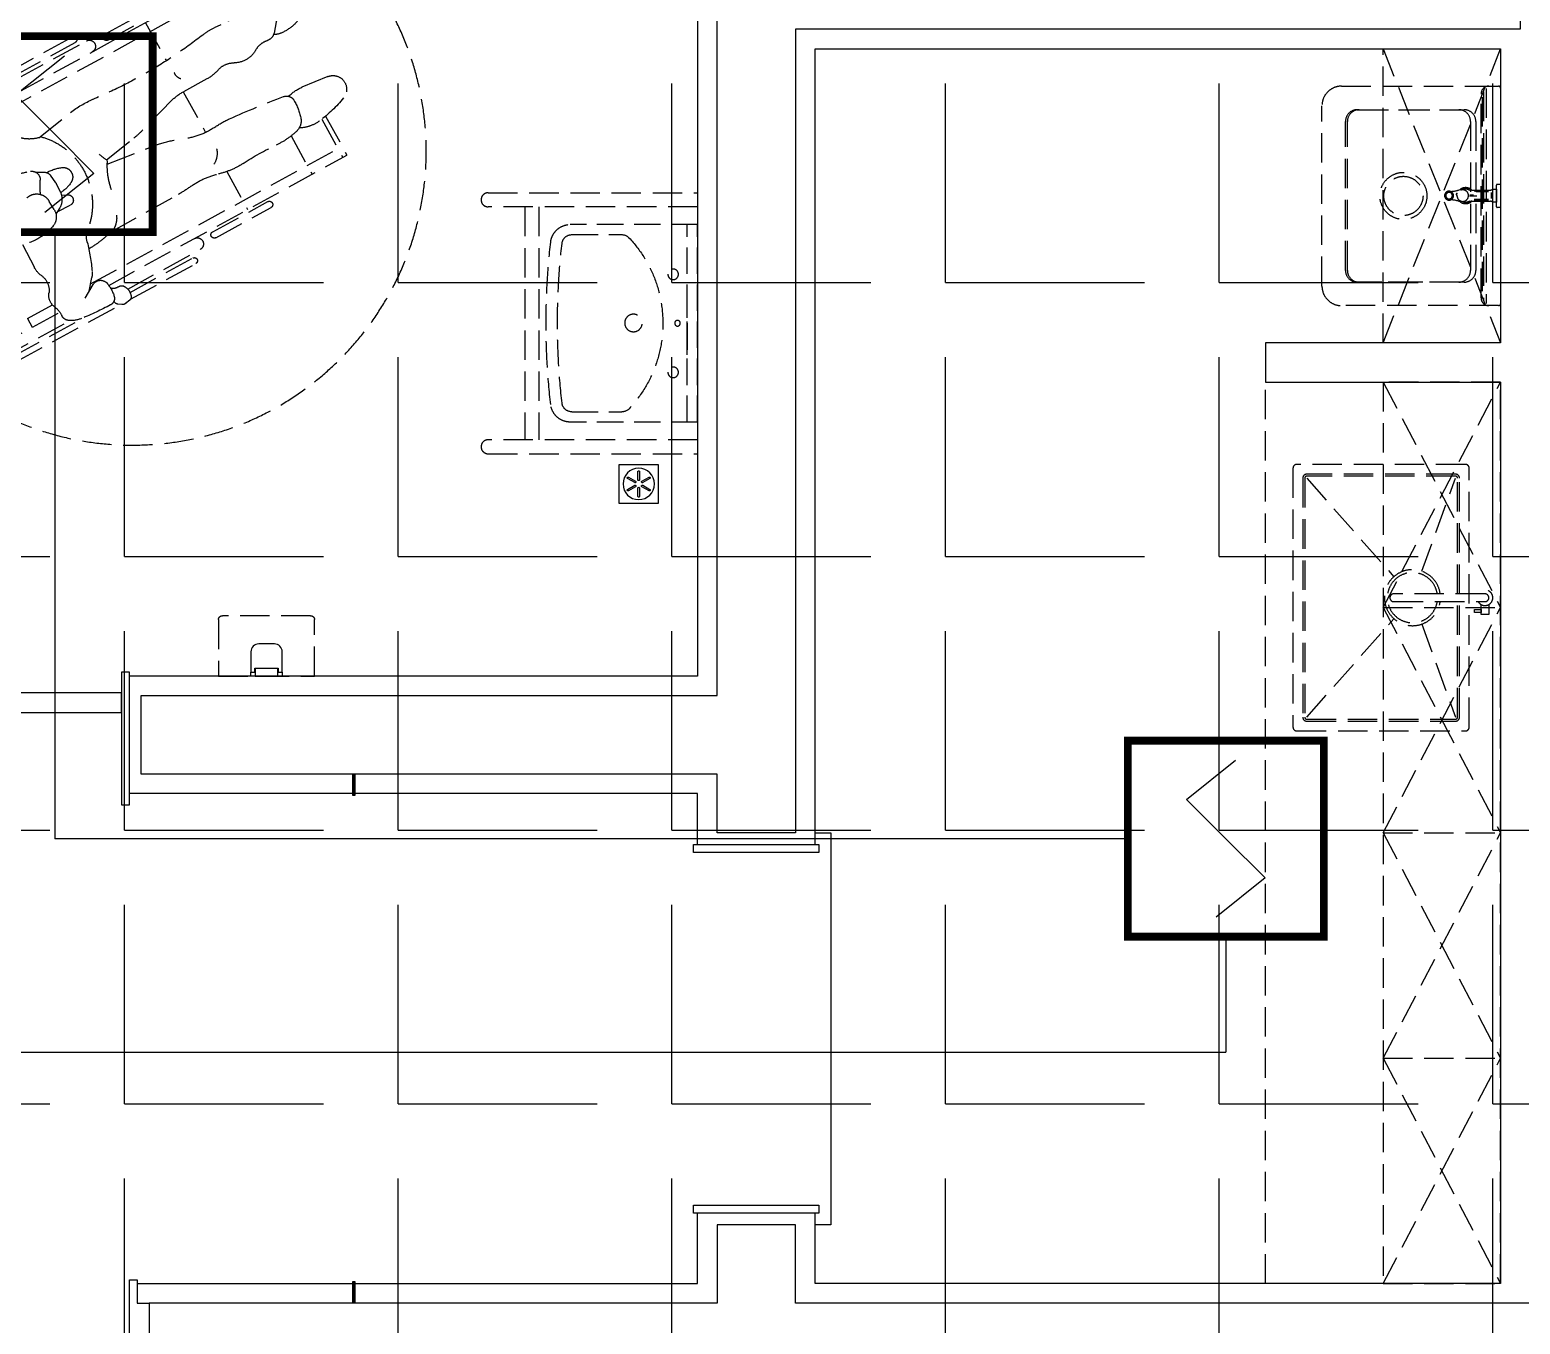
# Model space of a CAD drawing. Extents: x -284868 to 304789, y -137694 to 137894.
# Drawn here: x 204434 to 208238, y 654 to 3956 of the extents above; entities that cross this region are included whole.
import ezdxf
from ezdxf.enums import TextEntityAlignment as Align

# ---------------------------------------------------------------- set-up
doc = ezdxf.new("R2010")
doc.units = 0
doc.linetypes.add('DASH', pattern=[0.35, 0.25, -0.1])
doc.layers.get('0').update_dxf_attribs({"linetype": 'CONTINUOUS'})
for name, color, linetype in [('0-墙', 4, 'CONTINUOUS'), ('0-非设计区域', 251, 'CONTINUOUS'), ('E-FIRE-CIRC', 120, 'CONTINUOUS'), ('E-FIRE-EQPM', 3, 'CONTINUOUS'), ('F-地漏', 8, 'CONTINUOUS'), ('P-完成面', 42, 'CONTINUOUS'), ('P-平面家具', 3, 'CONTINUOUS'), ('P-平面洁具', 3, 'CONTINUOUS'), ('P-门扇', 6, 'CONTINUOUS'), ('TEXT_照明_回路标注', 41, 'CONTINUOUS')]:
    doc.layers.add(name, color=color, linetype=linetype)
doc.styles.get("Standard").update_dxf_attribs({"font": 'GBENOR', "bigfont": 'GBCBIG'})

# ---------------------------------------------------------------- blocks, each defined once
blk = doc.blocks.new('grwgergregegww')
at = {"layer": 'P-平面家具', "color": 251, "linetype": 'DASH', "ltscale": 300}
for p, q in [((211406.2, 140269), (211144.3, 140165.5)), ((211412, 140254.3), (211252.6, 140191.3)), ((211440.7, 140254.7), (211268.3, 140186.6)), ((211452.3, 140225.3), (211288.5, 140160.5)), ((211172.5, 140169.3), (211251.3, 140191)), ((211364.9, 140163.5), (211355.6, 140187.1)), ((211106.8, 140156.2), (211128.4, 140164.6)), ((211364.9, 140163.5), (211304.2, 140139.5)), ((211091.3, 140116.7), (210905.1, 140043.1)), ((211095, 140146), (210920.6, 140077.1)), ((211090, 140127), (210926.4, 140062.4)), ((211118.1, 140093.2), (210503.9, 139850.5)), ((211173.9, 140088), (210513.2, 139827)), ((211146.8, 140104.6), (211128.9, 140097.5)), ((210861.7, 140018.2), (210712.7, 139959.3)), ((210868.1, 140002.2), (210719, 139943.3)), ((211172.3, 139978.3), (211071.1, 139957)), ((210772.5, 139956.7), (210813.2, 139853.8)), ((211245.3, 139928.1), (211231.1, 139911)), ((210634.5, 139795.5), (210598.1, 139887.7)), ((211233, 139871.4), (211227.3, 139894.4)), ((210543.7, 139749.7), (210503.9, 139850.5)), ((210554.8, 139754.3), (210515, 139854.9)), ((211233.6, 139869.8), (211243.4, 139848.1)), ((211288.3, 139830.8), (211280.4, 139854.3)), ((210560, 139758.1), (210670.6, 139813.6)), ((211105.5, 139809.8), (211018.6, 139791.3)), ((211248, 139840.2), (211237.4, 139828.7)), ((211286.2, 139821), (211253.2, 139806.5)), ((211294.3, 139819.8), (211278.1, 139822.1)), ((211408.6, 139836.2), (211434.3, 139775.1)), ((210782.7, 139744.5), (210846.1, 139769.9)), ((210846.3, 139770), (210889.9, 139659.7)), ((210882.7, 139778.5), (210990.6, 139787.2)), ((211112.5, 139800.9), (211006.1, 139742.8)), ((210546.1, 139725.6), (210549.5, 139744.2)), ((210557.4, 139701.9), (210583.2, 139687.8)), ((211545.8, 139705.6), (211478, 139678.8)), ((211651.9, 139720.3), (211480.2, 139652.5)), ((211545.8, 139705.6), (211555.1, 139682.1)), ((211240.6, 139684.1), (211056.6, 139612.6)), ((211648, 139656.9), (211365.5, 139545.2)), ((211642.2, 139671.6), (211449.3, 139595.3)), ((211663.5, 139690.9), (211479.3, 139618.1)), ((211374.6, 139638), (210694.2, 139369.1)), ((211391.2, 139628.6), (211359.9, 139646.3)), ((211411.1, 139625.2), (211371.3, 139631.9)), ((211385.7, 139631.7), (211386.7, 139629.3)), ((211347.8, 139600.1), (210703.5, 139345.5)), ((210580.7, 139511.4), (210644.2, 139544.9)), ((210931.5, 139554.4), (210972.1, 139451.7)), ((211323.9, 139556.7), (211127.9, 139479.2)), ((211326.7, 139546.9), (211156.7, 139479.7)), ((211364.3, 139543.3), (211369.8, 139552.1)), ((211339.2, 139534.8), (211162.5, 139465)), ((211342.1, 139534.9), (211355.8, 139537.5)), ((210756.7, 139486.3), (210797.6, 139382.7)), ((211072.9, 139483.8), (210923.9, 139424.9)), ((211079.2, 139467.8), (210930.2, 139408.9)), ((210661.7, 139451.1), (210703.5, 139345.5)), ((210673.6, 139453.5), (210714.5, 139349.9))]:
    blk.add_line(p, q, dxfattribs=at)
blk.add_circle((211046, 139772.8), 750, dxfattribs=at)
for centre, radius, start, end in [((211409.1, 140261.6), 7.91, 291.562, 111.562), ((211446.5, 140240), 15.8, 291.562, 111.562), ((211256, 140173.9), 17.7, 33.009, 105.3882), ((211115.2, 140134.6), 23.2, 111.1885, 150.5638), ((211137.8, 140140.4), 25.9, 47.4657, 111.1885), ((211183.1, 140130.5), 40.2, 105.3882, 223.4185), ((211424.4, 140283.3), 183.2, 213.009, 224.4134), ((211254.8, 140117.1), 54.3, 4.9925, 44.4134), ((211129, 140126.8), 39, 150.5638, 224.8548), ((211390.9, 140129), 82.4, 184.9925, 228.0453), ((210923.5, 140069.7), 7.91, 111.562, 291.562), ((211116.1, 140114), 20.9, 224.8548, 307.1529), ((211150.9, 140068), 36.8, 87.8791, 127.1529), ((211206.7, 140152.8), 72.7, 223.4185, 257.0134), ((211184.2, 140055.2), 27.5, 1.6175, 77.0134), ((210910.9, 140028.4), 15.8, 111.562, 291.562), ((211120.4, 140053.4), 91.3, 304.6168, 1.6175), ((211302.3, 140030.5), 50.1, 344.0397, 48.0453), ((210864.9, 140010.2), 8.61, 291.562, 111.562), ((211464.1, 139984.2), 118.1, 164.0397, 181.8363), ((210715.9, 139951.3), 8.61, 111.562, 291.562), ((211329.3, 139901.6), 178.3, 154.8762, 250.9007), ((211372.1, 139806.6), 179.4, 105.1521, 131.9756), ((211337.2, 139935.6), 45.7, 70.233, 105.1521), ((211364.4, 140011.5), 35, 250.233, 290.6084), ((211383.3, 139961.4), 18.6, 31.3452, 110.6084), ((211183.5, 139839.7), 252.6, 11.5177, 31.3452), ((210440, 141032), 1235.9, 282.0725, 297.4), ((211121.5, 139717.2), 245.1, 101.877, 117.4), ((211266.8, 139923.6), 22, 131.9756, 232.3919), ((211210, 139866.4), 24.5, 133.094, 264.267), ((211267.9, 139804.5), 109.3, 111.3239, 133.094), ((211245.5, 139898.9), 18.8, 140.1907, 194.0388), ((211030.7, 139617.1), 364.9, 46.6772, 52.3919), ((211314.1, 139867.6), 36.3, 96.1243, 201.562), ((211380.8, 139879.9), 51.2, 313.4284, 11.5177), ((211216.6, 139932.4), 90.8, 264.267, 287.8544), ((211242.1, 139873.7), 9.4, 194.0388, 204.4562), ((211284.5, 139866.8), 45.1, 204.4562, 261.8369), ((210722.8, 139709.8), 116.2, 102.0725, 116.669), ((210801.6, 139805.8), 25.5, 336.2486, 32.1849), ((210928.2, 139825.8), 178, 353.7457, 2.1916), ((210999, 139658.7), 181.9, 30.3424, 54.2879), ((211247.6, 139819.2), 13.9, 137.3309, 293.7348), ((211322.6, 139842.4), 36.2, 198.5275, 269.188), ((211324, 139939.8), 133.7, 269.188, 313.4284), ((210892.8, 139653.1), 125.8, 94.6174, 111.8159), ((210972.8, 140007.4), 220.9, 274.6174, 281.9864), ((211382.2, 139753.2), 56.6, 355.099, 22.8428), ((210558.2, 139665.7), 85.3, 94.1585, 154.396), ((210568.7, 139740.6), 19.5, 116.669, 169.4658), ((210748.4, 139683.4), 53.9, 91.4347, 140.4513), ((210744.5, 139839.8), 102.6, 271.4347, 291.8159), ((211155.4, 139469.6), 311.3, 115.894, 134.174), ((211252.5, 139679.8), 56.5, 35.9179, 70.9007), ((211484.6, 139744.4), 46.2, 175.099, 238.4305), ((210506.7, 139690.3), 28.2, 154.396, 262.3888), ((210568.1, 139721.5), 22.4, 169.4658, 241.4927), ((210636.6, 139642.2), 54.5, 79.4773, 121.6844), ((210658.1, 139758), 63.3, 259.4773, 320.4513), ((210817.9, 139816.9), 172.9, 285.506, 314.174), ((211238.2, 139737), 55.3, 222.7345, 266.4571), ((211226.7, 139912.9), 229.2, 273.4875, 290.9921), ((211659.1, 139974.4), 445.7, 215.9179, 225.7448), ((211440.4, 139672.6), 38.1, 356.3471, 58.4305), ((211657.7, 139705.6), 15.8, 291.562, 111.562), ((210518.7, 139779.8), 118.5, 262.3888, 296.6685), ((210553.5, 139710.5), 40.9, 296.6685, 323.8401), ((210595, 139709.6), 24.7, 241.4927, 301.6844), ((211388.3, 139696.4), 57.6, 225.7448, 240.4612), ((211533.7, 139666.6), 55.3, 176.3471, 205.3351), ((211645.1, 139664.2), 7.91, 291.562, 111.562), ((211822.8, 137585), 2280.4, 115.979, 119.7229), ((210927.2, 139423), 235.9, 105.506, 115.979), ((211367.7, 139610.7), 21.5, 80.5329, 187.2091), ((211424.7, 139660.5), 69.1, 298.0163, 326.1496), ((211464.5, 139633.8), 21.3, 326.1496, 25.3351), ((210944.9, 139642.7), 51.6, 217.2261, 262.869), ((211070, 139409.4), 198, 104.1126, 127.3921), ((210950, 139886.7), 294.2, 284.1126, 291.2499), ((211337.7, 139565.9), 13.4, 103.7354, 163.782), ((211328.8, 139602.6), 24.4, 283.7354, 332.0726), ((211427.1, 139618.2), 81.4, 187.2091, 215.2729), ((211073.5, 140320.6), 816.8, 292.2666, 298.0163), ((210686, 139465.6), 89.6, 92.0127, 117.7993), ((210703.2, 139546.1), 22.2, 119.7229, 200.2739), ((210831.9, 139720.8), 194, 287.0644, 307.3921), ((211355.6, 139560.7), 31.9, 163.782, 227.1555), ((211353.4, 139550.2), 12.9, 280.8629, 327.757), ((211375.9, 139582), 18.7, 215.2729, 292.2666), ((211360.4, 139558), 11.1, 327.757, 35.1434), ((210597, 139480.5), 34.9, 117.7993, 269.5928), ((210826.4, 139591.7), 153.5, 200.2739, 218.0797), ((211085.6, 138894.3), 670.6, 107.0644, 115.2595), ((211122.1, 139493.9), 15.8, 111.562, 291.562), ((211340.3, 139544.2), 9.45, 227.1555, 280.8629), ((210659.9, 139542.9), 90.3, 283.3009, 318.909), ((210734.1, 139519.4), 36.3, 218.0797, 276.7265), ((210715.3, 139679.2), 197.3, 276.7265, 295.2595), ((211076.1, 139475.8), 8.61, 291.562, 111.562), ((211159.6, 139472.3), 7.91, 111.562, 291.562), ((210599.3, 139799.4), 353.9, 269.5928, 283.3009), ((210927.1, 139416.9), 8.61, 111.562, 291.562)]:
    blk.add_arc(centre, radius, start, end, dxfattribs=at)
blk = doc.blocks.new('_LV1')
at = {"layer": 'P-平面家具', "linetype": 'DASH', "ltscale": 300}
for p, q in [((-280, 0), (280, 0)), ((-280, 0), (-280, -360.7)), ((280, 0), (280, -360.7)), ((-280, -29), (280, -29)), ((0.2, -29), (-89.8, -29)), ((-89.8, -29), (90.2, -29)), ((-250.9, -356.5), (-250.9, -214.3)), ((251.3, -356.4), (251.3, -214.6))]:
    blk.add_line(p, q, dxfattribs=at)
for centre, radius in [((-138.9, -69.1), 15), ((0, -56.7), 8), ((138.9, -69.1), 15), ((0.9, -181.6), 24.9)]:
    blk.add_circle(centre, radius, dxfattribs=at)
for centre, radius, start, end in [((0, -452.1), 353.9, 46.7581, 133.1543), ((-222.9, -214.3), 28, 133.1543, 180), ((223.3, -214.6), 28, 0, 46.7581), ((-224, -360.7), 56, 180, 263.481), ((-222.9, -356.5), 28, 180, 263.4984), ((223.3, -356.4), 28, 276.5122, 0), ((224, -360.7), 56, 276.519, 0), ((0, 1599.6), 2029, 263.481, 276.519), ((0, 1599.6), 1996.7, 263.4984, 276.5122)]:
    blk.add_arc(centre, radius, start, end, dxfattribs=at)
blk = doc.blocks.new('A$C3B184003')
blk.add_lwpolyline([(0, -100), (100, -100), (100, 0), (0, 0)], close=True)
at = {"color": 8}
for points in [[(42.7, -45.8), (42.7, -45.8, 0.414214), (41.9, -43), (23.7, -32.5, 0.414214), (21, -33.3), (21, -33.3, 0.414214), (21.7, -36), (39.9, -46.5, 0.414214)], [(50, -41.5), (50, -41.5, 0.414214), (52, -39.5), (52, -18.5, 0.414214), (50, -16.5), (50, -16.5, 0.414214), (48, -18.5), (48, -39.5, 0.414214)], [(57.3, -45.8), (57.3, -45.8, 0.414214), (60.1, -46.5), (78.3, -36, 0.414214), (79, -33.3), (79, -33.3, 0.414214), (76.3, -32.5), (58.1, -43, 0.414214)], [(42.7, -54.2), (42.7, -54.2, 0.414214), (39.9, -53.5), (21.7, -64, 0.414214), (21, -66.7), (21, -66.7, 0.414214), (23.7, -67.5), (41.9, -57, 0.414214)], [(50, -58.5), (50, -58.5, 0.414214), (48, -60.5), (48, -81.5, 0.414214), (50, -83.5), (50, -83.5, 0.414214), (52, -81.5), (52, -60.5, 0.414214)], [(57.3, -54.2), (57.3, -54.2, 0.414214), (58.1, -57), (76.3, -67.5, 0.414214), (79, -66.7), (79, -66.7, 0.414214), (78.3, -64), (60.1, -53.5, 0.414214)]]:
    blk.add_lwpolyline(points, format="xyb", close=True, dxfattribs=at)
blk.add_circle((50, -50), 40, dxfattribs=at)
blk = doc.blocks.new('A$C5BF30230')
at = {"color": 251, "linetype": 'DASH', "ltscale": 300}
blk.add_lwpolyline([(144, -122.5), (0, -122.5), (0, 122.5), (144, 122.5, -0.414214), (154, 112.5), (154, -112.5, -0.414214)], format="xyb", close=True, dxfattribs=at)
blk = doc.blocks.new('香薰机')
blk.add_lwpolyline([(10, 40), (0, 40), (0, -40), (10, -40)])
blk.add_lwpolyline([(10, 30), (10, 40), (62, 40, -0.414214), (82, 20), (82, -20, -0.414214), (62, -40), (10, -40), (10, -30), (20, -30), (20, 30), (10, 30)], format="xyb")
blk.add_lwpolyline([(19, 29), (19, -29), (0, -29), (0, 29)], close=True)
blk = doc.blocks.new('A$C24F8606E')
at = {"layer": 'P-平面家具', "linetype": 'DASH', "ltscale": 300}
for p, q in [((-274.1, -36.7), (274.1, -36.7)), ((-12, -30.8), (-12, -67.2)), ((-10.1, -30.8), (-10.1, -62.5)), ((-8.9, -23.7), (6.6, -23.7)), ((9.1, -30.8), (9.1, -67.2)), ((12.3, -30.8), (12.3, -67.2)), ((-265.3, -44.1), (265.3, -44.1)), ((-252.1, -46.9), (252.1, -46.9)), ((-2.2, -69), (-2.2, -78.8)), ((0.3, -60.9), (0.3, -79.6))]:
    blk.add_line(p, q, dxfattribs=at)
for points in [[(-275, 0), (275, 0, -0.414214), (280, -5), (280, -30, -0.414214), (260, -50), (-260, -50, -0.414214), (-280, -30), (-280, -5, -0.414214)], [(-29.7, 0), (29.7, 0), (29.7, -8.4, -0.414214), (27.7, -10.4), (-27.7, -10.4, -0.414214), (-29.7, -8.4)], [(-190, -63.2), (190, -63.2, -0.414214), (220, -93.2), (220, -361.1, -0.414214), (190, -391.1), (-190, -391.1, -0.414214), (-220, -361.1), (-220, -93.2, -0.414214)], [(-190, -76.8), (190, -76.8, -0.414214), (220, -106.8), (220, -366, -0.414214), (190, -396), (-190, -396, -0.414214), (-220, -366), (-220, -106.8, -0.414214)]]:
    blk.add_lwpolyline(points, format="xyb", close=True, dxfattribs=at)
blk.add_lwpolyline([(280, -5), (280, -406, -0.414214), (230, -456), (-230, -456, -0.414214), (-280, -406), (-280, -5)], format="xyb", dxfattribs=at)
blk.add_lwpolyline([(-17.5, -10.4), (16.2, -10.4), (16.2, -20.1), (-17.5, -20.1)], close=True, dxfattribs=at)
for points in [[(-15, -73.1), (-15, -25.9)], [(13.7, -73.1), (13.7, -25.9)]]:
    blk.add_lwpolyline(points, dxfattribs=at)
at = {"layer": 'P-平面家具', "color": 251, "linetype": 'DASH', "ltscale": 300}
for radius in [60, 50]:
    blk.add_circle((0, -248.1), radius, dxfattribs=at)
at = {"layer": 'P-平面家具', "linetype": 'DASH', "ltscale": 300}
for centre, radius, start, end in [((-21.6, -25.3), 6.54, 354.6344, 52.1414), ((20.2, -25.3), 6.54, 127.8586, 185.3656), ((3.7, -89.3), 24.8, 139.0602, 217.835), ((3.7, -89.3), 20.8, 139.0602, 195.7293), ((-5.1, -89.3), 22.8, 345.8503, 40.9398), ((-5.1, -89.3), 24.8, 322.165, 40.9398), ((3.7, -89.3), 22.8, 156.5378, 213.9151), ((-74.4, -127.3), 62.8, 358.9338, 21.2496), ((-0.7, -96.7), 14.7, 266.1721, 246.8508), ((-7, -110.8), 0.801, 351.4957, 51.4799), ((-4.2, -111.4), 2.02, 167.4663, 347.4663), ((-1.6, -112), 0.657, 96.5984, 164.031), ((73, -127.3), 62.8, 158.7504, 180.9238), ((-5.1, -89.3), 20.8, 344.4557, 30.2209), ((-0.7, -131.6), 11.4, 164.0286, 16.7882), ((-0.7, -131.6), 11.4, 16.7882, 164.0286), ((-0.7, -131.6), 8.41, 164.0286, 16.7882), ((-0.7, -131.6), 8.41, 16.7882, 164.0286)]:
    blk.add_arc(centre, radius, start, end, dxfattribs=at)
blk = doc.blocks.new('A$C04413BCA1')
at = {"layer": 'P-平面家具', "linetype": 'DASH', "ltscale": 300}
for p, q in [((17.4, -30.2), (42.9, -30.2)), ((42.9, -30.2), (42.9, -49.8)), ((42.9, -49.8), (17.4, -49.8)), ((29.8, -67), (29.8, -49.8)), ((29.8, -49.8), (37.4, -49.8)), ((37.4, -67), (29.8, -67)), ((37.4, -49.8), (37.4, -67))]:
    blk.add_line(p, q, dxfattribs=at)
at = {"layer": 'P-平面家具', "color": 251, "linetype": 'DASH', "ltscale": 300}
for p, q in [((-67.4, -200.7), (-305.2, -115)), ((67.1, -200.7), (304.8, -115)), ((-305.2, -495), (-53.7, -272.4)), ((304.8, -495), (53.4, -272.4))]:
    blk.add_line(p, q, dxfattribs=at)
at = {"layer": 'P-平面家具', "linetype": 'DASH', "ltscale": 300}
for points in [[(-10, -40), (-10, -272.6, 1), (10, -272.6), (10, -40, 1)], [(314.8, -495), (314.8, -115, 0.414214), (304.8, -105), (-305.2, -105, 0.414214), (-315.2, -115), (-315.2, -495, 0.414214), (-305.2, -505), (304.8, -505, 0.414214)]]:
    blk.add_lwpolyline(points, format="xyb", close=True, dxfattribs=at)
at = {"layer": 'P-平面家具', "color": 251, "linetype": 'DASH', "ltscale": 300}
blk.add_lwpolyline([(339.8, -520), (339.8, -90, 0.414214), (329.8, -80), (-330.2, -80, 0.414214), (-340.2, -90), (-340.2, -520, 0.414214), (-330.2, -530), (329.8, -530, 0.414214)], format="xyb", close=True, dxfattribs=at)
at = {"layer": 'P-平面家具', "linetype": 'DASH', "ltscale": 300}
blk.add_lwpolyline([(-10, -110), (-305.2, -110, 0.414214), (-310.2, -115), (-310.2, -495, 0.414214), (-305.2, -500), (304.8, -500, 0.414214), (309.8, -495), (309.8, -115, 0.414214), (304.8, -110), (10, -110)], format="xyb", dxfattribs=at)
blk.add_arc((0, -40), 20, 300, 240, dxfattribs=at)
at = {"layer": 'P-平面家具', "color": 251, "linetype": 'DASH', "ltscale": 300}
for radius, start, end in [(71.5, 97.9091, 81.8295), (64, 98.843, 80.8643)]:
    blk.add_arc((-0.2, -225), radius, start, end, dxfattribs=at)
blk = doc.blocks.new('$equip$00002649')
for p, q in [((-0.5, 0.5), (-0.5, -0.5)), ((0.5, 0.5), (-0.5, 0.5)), ((0.5, -0.5), (0.5, 0.5)), ((-0.2, 0.2), (0.05, 0.4)), ((0, 0), (-0.2, 0.2)), ((0, 0), (0.2, -0.2)), ((0.2, -0.2), (-0.05, -0.4)), ((-0.5, -0.5), (0.5, -0.5))]:
    blk.add_line(p, q)
at = {"const_width": 0.04}
blk.add_lwpolyline([(-0.5, 0.5), (0.5, 0.5), (0.5, -0.5), (-0.5, -0.5), (-0.5, 0.5), (0.5, 0.5)], dxfattribs=at)
for p in [(0, 0.5), (-0.5, 0), (0.5, 0), (0, -0.5)]:
    blk.add_point(p)
at = {"color": 7, "flags": 1}
for tag, height, p in [('A', 0.00002, (0, 0)), ('B', 0.4, (0.7619, -0.2078))]:
    blk.add_attdef(tag, text='', height=height, dxfattribs=at).set_placement(p, align=Align.MIDDLE_CENTER)
blk = doc.blocks.new('A$C1F876902')
at = {"layer": 'E-FIRE-CIRC'}
for p, q in [((-12590.6, 15132.5), (-12590.6, 13585.1)), ((-9851.4, 13585.1), (-12590.6, 13585.1)), ((-9601.4, 13335.1), (-9601.4, 13040.7)), ((-15865.8, 13040.7), (-9601.4, 13040.7))]:
    blk.add_line(p, q, dxfattribs=at)
at = {"layer": 'E-FIRE-EQPM', "xscale": 500, "yscale": 500, "zscale": 500}
for p in [(-12590.6, 15382.5), (-9601.4, 13585.1)]:
    blk.add_blockref('$equip$00002649', p, dxfattribs=at)

msp = doc.modelspace()

# ---------------------------------------------------------------- hatches: boundary and pattern name
at = {"layer": '0-非设计区域', "ltscale": 3}
h = msp.add_hatch(dxfattribs=at)
h.set_pattern_fill('ANGLE', color=256, scale=100)
h.set_pattern_definition([(0, (-136891.6, 452446.1), (0, 698.5), [508, -190.5]), (90, (-136891.6, 452446.1), (-698.5, 4e-14), [508, -190.5])])
h.paths.add_polyline_path([(202187.8, -11692.7), (217087.8, -11692.7), (217087.8, 6107.3), (202187.8, 6107.3)])
at = {"layer": 'P-完成面'}
h = msp.add_hatch(dxfattribs=at)
h.set_pattern_fill('ANSI32', color=256, scale=5, style=0)
h.set_pattern_definition([(45, (506766638.3408, 131402383.2539), (-1.325825214725, 1.325825214725), []), (45, (506766639.2247, 131402383.2539), (-1.325825214725, 1.325825214725), [])])
h.paths.add_polyline_path([(205257.8, 2057.3), (205262.8, 2057.3), (205262.8, 2002.3), (205257.8, 2002.3)])
h = msp.add_hatch(dxfattribs=at)
h.set_pattern_fill('ANSI32', color=256, scale=5, style=0)
h.set_pattern_definition([(45, (506766638.3408, 131401088.2539), (-1.325825214725, 1.325825214725), []), (45, (506766639.2247, 131401088.2539), (-1.325825214725, 1.325825214725), [])])
h.paths.add_polyline_path([(205257.8, 762.3), (205262.8, 762.3), (205262.8, 707.3), (205257.8, 707.3)])

# ---------------------------------------------------------------- linework, layer by layer
at = {"layer": '0-墙'}
for points in [[(206187.8, 2057.3), (204717.8, 2057.3), (204717.8, 2257.3), (206187.8, 2257.3), (206187.8, 4857.3), (206387.8, 4857.3), (206387.8, 4157.3), (208237.8, 4157.3), (208237.8, 3957.3), (206387.8, 3957.3), (206387.8, 1907.3), (206187.8, 1907.3), (206187.8, 2057.3)], [(214487.8, 2157.3), (214487.8, 4857.3), (214287.8, 4857.3), (214287.8, 2157.3), (208587.8, 2157.3), (208587.8, 1957.3), (214737.8, 1957.3), (214737.8, 1357.3), (208587.8, 1357.3), (208587.8, 1957.3), (208387.8, 1957.3), (208387.8, 707.3), (206387.8, 707.3), (206387.8, 907.3), (206187.8, 907.3), (206187.8, 707.3), (204737.8, 707.3), (204737.8, 507.3), (208387.8, 507.3), (208387.8, -1642.7)]]:
    msp.add_lwpolyline(points, dxfattribs=at)
at = {"layer": 'P-完成面'}
for points in [[(202687.8, 2307.3), (202637.8, 2307.3), (202637.8, 4807.3), (206137.8, 4807.3), (206137.8, 2307.3), (204687.8, 2307.3)], [(206437.8, 1877.3), (206437.8, 3907.3), (208187.8, 3907.3), (208187.8, 3157.3), (207587.8, 3157.3), (207587.8, 3057.3), (208187.8, 3057.3), (208187.8, 757.3), (206437.8, 757.3), (206437.8, 937.3)], [(205257.8, 2057.3), (205257.8, 2007.3), (204687.8, 2007.3)], [(206137.8, 1877.3), (206137.8, 2007.3), (205262.8, 2007.3)], [(205262.8, 757.3), (206137.8, 757.3), (206137.8, 937.3)], [(204737.8, 707.3), (204737.8, 447.3), (204702.8, 447.3), (204702.8, 500.3), (204687.8, 500.3), (204687.8, 767.3), (204707.8, 767.3), (204707.8, 707.3), (204737.8, 707.3)], [(204707.8, 757.3), (205257.8, 757.3), (205257.8, 707.3)]]:
    msp.add_lwpolyline(points, dxfattribs=at)
for points in [[(204667.8, 2317.3), (204667.8, 1978.8), (204687.8, 1978.8), (204687.8, 2317.3)], [(205257.8, 2057.3), (205262.8, 2057.3), (205262.8, 2002.3), (205257.8, 2002.3)], [(206447.8, 1857.3), (206127.8, 1857.3), (206127.8, 1877.3), (206447.8, 1877.3)], [(206447.8, 937.3), (206127.8, 937.3), (206127.8, 957.3), (206447.8, 957.3)], [(205257.8, 762.3), (205262.8, 762.3), (205262.8, 707.3), (205257.8, 707.3)]]:
    msp.add_lwpolyline(points, close=True, dxfattribs=at)
at = {"layer": 'P-平面家具', "color": 251, "linetype": 'DASH', "ltscale": 300}
for p, q in [((207887.8, 3907.3), (208187.8, 3157.3)), ((207887.8, 3157.3), (208187.8, 3907.3)), ((207887.8, 3057.3), (208187.8, 2482.3)), ((207887.8, 2482.3), (208187.8, 3057.3)), ((207887.8, 2482.3), (208187.8, 2482.3)), ((207887.8, 2482.3), (208187.8, 1907.3)), ((207887.8, 1907.3), (208187.8, 2482.3)), ((207887.8, 1907.3), (208187.8, 1907.3)), ((207887.8, 1332.3), (208187.8, 1907.3)), ((207887.8, 1907.3), (208187.8, 1332.3)), ((207887.8, 757.3), (208187.8, 1332.3)), ((207887.8, 1332.3), (208187.8, 757.3)), ((207887.8, 1332.3), (208187.8, 1332.3))]:
    msp.add_line(p, q, dxfattribs=at)
at = {"layer": 'P-平面家具', "linetype": 'DASH', "ltscale": 300}
for p, q in [((205696.8, 3504.3), (205696.8, 2910.3)), ((205732.8, 3504.3), (205732.8, 2910.3))]:
    msp.add_line(p, q, dxfattribs=at)
at = {"layer": 'P-平面家具', "color": 251, "linetype": 'DASH', "ltscale": 300}
for points in [[(207887.8, 3907.3), (208187.8, 3907.3), (208187.8, 3157.3), (207887.8, 3157.3)], [(208187.8, 757.3), (208187.8, 3057.3), (207887.8, 3057.3), (207887.8, 757.3)]]:
    msp.add_lwpolyline(points, close=True, dxfattribs=at)
at = {"layer": 'P-平面家具', "linetype": 'DASH', "ltscale": 300}
for points in [[(206137.8, 3504.3), (205603.5, 3504.3, -1), (205603.5, 3540.3), (206137.8, 3540.3)], [(206137.8, 2910.3), (205603.5, 2910.3, 1), (205603.5, 2874.3), (206137.8, 2874.3)]]:
    msp.add_lwpolyline(points, format="xyb", dxfattribs=at)
msp.add_lwpolyline([(207587.8, 3057.3), (208187.8, 3057.3), (208187.8, 757.3), (207587.8, 757.3)], close=True, dxfattribs=at)
at = {"layer": 'P-门扇'}
msp.add_lwpolyline([(203622.8, 2264.7), (203622.8, 2214.7), (204667.8, 2214.7), (204667.8, 2264.7)], close=True, dxfattribs=at)
msp.add_lwpolyline([(206437.8, 1907.3), (206477.8, 1907.3), (206477.8, 907.3), (206437.8, 907.3)], dxfattribs=at)

# ---------------------------------------------------------------- block references
at = {"layer": 'F-地漏', "linetype": 'ByBlock', "xscale": -1}
msp.add_blockref('A$C3B184003', (206037.8, 2847.4), dxfattribs=at)
at = {"layer": 'P-平面家具', "linetype": 'DASH', "ltscale": 300, "xscale": -1, "rotation": 50.21990652254213}
msp.add_blockref('grwgergregegww', (447147.9, 76403.9), dxfattribs=at)
at = {"layer": 'P-平面家具', "linetype": 'DASH', "ltscale": 300, "rotation": 270}
for name, p in [('A$C24F8606E', (208187.8, 3532.3)), ('A$C04413BCA1', (208187.8, 2507.1))]:
    msp.add_blockref(name, p, dxfattribs=at)
at = {"layer": 'P-平面家具', "linetype": 'DASH', "ltscale": 300, "xscale": -0.9, "yscale": 0.9, "zscale": 0.9, "rotation": 270.0000000000001}
msp.add_blockref('_LV1', (206137.8, 3207.3), dxfattribs=at)
at = {"layer": 'P-平面洁具', "xscale": -1, "rotation": 270}
for name in ['A$C5BF30230', '香薰机']:
    msp.add_blockref(name, (205037.8, 2307.3), dxfattribs=at)
at = {"layer": 'TEXT_照明_回路标注'}
msp.add_blockref('A$C1F876902', (217087.8, -11692.7), dxfattribs=at)

doc.saveas('drawing.dxf')
